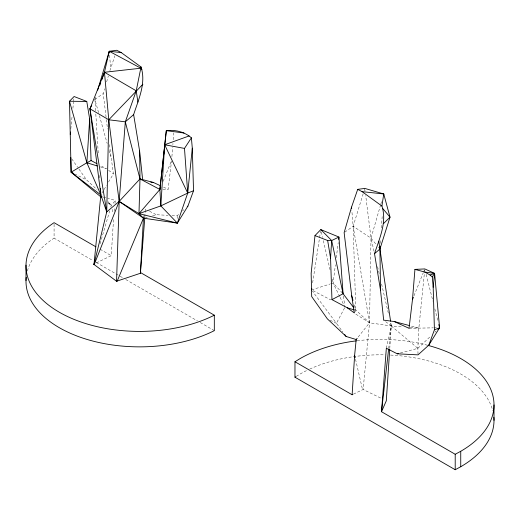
<?xml version="1.0" encoding="UTF-8"?>
<svg xmlns="http://www.w3.org/2000/svg" width="520" height="520" viewBox="0 0 520 520"><rect width="100%" height="100%" fill="white"/><g stroke="black" fill="none" stroke-linecap="round" stroke-linejoin="round"><path stroke-width="0.39" stroke-dasharray="2.6 1.95" d="M353.431 394.121L363.129 389.48L369.525 322.816L371 238.16L365.709 195.637M418.015 354.14L417.846 348.354L418.86 328.075L424.729 269.731M96.349 262.912L111.234 255.678L113.535 219.356M389.779 348.498L391.274 325.962L390.8 322.757M380.322 243.321L380.601 239.278M381.387 227.948L382.174 216.619M144.833 217.269L145.203 212.414M145.262 211.601L145.451 209.17L146.816 209.865M171.906 156.65L172.666 147.245M172.874 144.736L172.978 143.481M173.284 139.718L173.843 132.815M114.218 211.334L114.608 207.376M114.998 203.417L115.291 200.453L107.757 198.166M70.818 128.843L72.176 115.44M72.891 108.349L73.534 102.037M73.612 101.251L73.853 98.885M388.694 348.537L391.274 325.962L390.357 322.01M162.897 189.391L168.155 189.254L171.529 161.018M339.716 296.55L333.099 283.043L335.406 264.797M336.31 257.66L338.221 242.587M312.637 282.783L319.475 238.336M319.599 237.542L320.574 231.192M143.624 217.425L144.287 214.422M386.341 348.25L391.274 325.962L383.669 320.132M380.614 204.815L371 238.16L374.107 251.608M380.835 204.042L381.505 201.714M106.087 117.208L103.246 93.555L104.637 88.77M106.639 81.855L108.335 76.005M109.883 70.688L114.894 55.829M100.12 243.692L109.662 210.971M110.792 207.077L111.248 205.517L115.291 200.453M95.615 110.773L94.913 99.444L95.374 97.89M363.149 193.823L353.158 226.258L355.797 310.408L354.302 312.923M364.098 190.736L364.812 188.416L365.112 190.827M98.566 112.58L94.913 99.444L95.706 97.181M163.189 181.272L171.301 161.161M413.991 295.763L423.306 272.656M423.605 271.908L424.509 269.672M344.572 307.911L336.427 323.329L342.901 332.092M102.063 192.894L103.688 190.171M104.091 189.488L106.522 185.406M108.55 182.006L113.412 173.843L109.206 143.227M358.163 337.051L369.525 322.816L353.158 226.258L351.812 210.301M400.335 353.002L417.846 348.354L430.768 336.102M434.882 332.202L436.059 331.091M171.958 215.52L177.144 215.787L179.166 213.961M182.533 210.925L183.879 209.709M94.913 99.444L103.246 93.555M344.786 232.174L353.158 226.258L371 238.16L376.454 244.777M296.244 376.382L300.144 374.017A113.555 65.559 0 0 1 306.976 370.383M311.538 289.926L330.018 284.031M330.792 283.784L333.099 283.043L342.03 292.617M145.737 217.568L147.264 217.159M152.594 215.748L156.397 214.734L168.071 215.326M409.045 328.328L433.206 327.847M434.005 327.834L436.397 327.802M355.869 314.145L369.525 322.816L391.274 325.962L402.311 326.807M410.189 327.411L418.86 328.075L410.404 325.832M100.406 166.9L106.424 168.733L100.666 165.666M105.248 197.399L105.878 197.587M163.534 187.129L168.155 189.254M380.51 397.982L363.129 389.48M74.607 173.927L86.47 179.777L97.032 189.69M330.148 320.236L336.427 323.329L312.494 291.213M149.552 211.256L156.397 214.734M312.962 290.661L330.726 299.858M100.087 249.236L111.234 255.678M54.08 224.224L54.08 238.134L92.736 260.449M96.245 262.476L119.438 275.867M120.14 276.269L122.954 277.894M125.762 279.519L197.451 320.905M200.258 322.53L214.318 330.642M108.609 170.333L113.412 173.843M108.16 202.956L111.248 205.517L108.017 201.143M391.274 325.962L417.846 348.354M354.822 309.127L369.525 322.816M102.492 196.606L103.584 197.717M107.965 202.176L111.248 205.517M378.443 247.182L379.932 248.989M71.773 158.886L77.649 167.245M78.956 169.097L86.47 179.777M340.067 297.258L343.551 304.369M354.296 304.993L355.797 310.408M99.424 115.674L107.166 143.494M109.096 150.449L110.819 156.631M426.185 274.417L432.887 301.087M434.856 308.925L438.009 321.477M377.579 266.637L379.587 275.34M381.596 284.037L388.349 313.307M355.524 359.262L362.544 389.695M321.36 231.959L322.621 237.464M323.349 240.604L330.207 270.471M332.195 279.117L333.099 283.043M112.132 209.358L113.022 213.207M343.408 296.114L344.942 307.209M106.373 119.574L107.503 129.031M109.577 55.27L110.65 68.029M95.817 114.01L98.332 154.472M99.638 175.513L99.794 177.938M177.144 215.787L177.275 220.188M309.731 369.076A113.555 65.559 0 0 1 385.138 354.868M390.611 355.075A113.555 65.559 0 0 1 492.739 410.631M357.175 340.75A113.555 65.559 0 0 1 427.115 345.15M27.417 270.946A113.555 65.559 0 0 1 54.08 238.134"/><path stroke-width="0.78" d="M144.736 218.524L140.4 273.267L116.565 281.249L93.99 264.459L106.737 211.894L108.771 119.776L104.455 72.267L109.239 51.279L116.818 50.277L121.199 52.559L141.037 66.969C146.302 83.206 138.554 99.288 133.633 114.608L139.607 151.021L142.584 179.172M139.607 151.021L139.99 178.912L138.977 213.642L143.455 218.172L177.359 223.119L187.922 206.069L193.531 190.743L192.296 148.18L191.393 137.839C184.678 131.852 175.136 129.506 166.316 130.663L159.887 189.469L160.843 205.9L177.359 223.119L187.72 193.069L192.296 148.18M116.565 281.249L119.165 201.409L125.32 121.836L136.234 90.818L141.037 66.969M140.4 273.267L143.455 218.172L119.165 201.409L108.771 119.776L142.89 84.247M96.824 163.618L91.065 160.544L89.667 119.015L86.769 101.433L74.087 96.519L69.485 101.257L86.873 162.76L100.848 194.935L106.737 211.894L119.165 201.409L138.977 213.642L160.843 205.9L164.665 144.768L189.144 135.935M89.667 119.015L86.873 162.76L71.123 172.205L101.367 197.314M409.637 325.624L394.264 321.542L383.669 320.132L380.497 290.095L379.932 248.989L390.013 217.172L383.74 193.96L364.812 188.416L357.708 189.358L351.546 207.103L344.136 232.629L351.709 295.711L354.302 312.923L347.315 307.814L331.955 299.624L330.558 258.096L331.675 240.546L320.82 229.6L314.983 235.599L311.155 273.436L311.688 296.569L327.36 318.858L346.138 336.473L356.181 339.528L357.175 338.293M356.369 340.847A113.555 65.559 0 0 0 300.144 358.56L294.97 361.757L352.131 394.751L354.621 355.355L356.181 339.528M140.706 271.525L140.634 272.649L214.318 315.192L214.318 330.642A113.555 65.559 0 0 1 89.531 340.158A113.555 65.559 0 0 1 26.202 277.355M427.895 345.358A113.555 65.559 0 0 1 460.74 451.282L455.208 454.266L381.524 411.729L386.341 348.25L397.287 353.815L418.035 354.861L428.812 345.144L439.582 327.75L434.603 273.37L424.808 268.931L414.941 269.386L412.49 299.494L409.045 328.328L394.264 321.542M389.721 349.303L386.301 400.816L381.524 411.729M380.094 246.558L379.932 248.989L390.566 321.152M383.63 195.578L383.74 193.96L362.089 191.639L357.708 189.358M70.258 134.362L70.499 131.995M93.99 264.459L100.848 194.935L100.445 188.461M428.812 345.144L434.421 329.817L433.186 287.255L434.603 273.37L424.899 272.084L414.941 269.386M381.596 410.599L388.603 349.343M338.624 239.415L338.923 237.036L320.82 229.6M380.497 290.095L374.524 253.689C379.444 238.362 387.192 222.281 381.927 206.05L383.74 193.96M311.538 289.926L311.786 288.34M97.682 90.123L109.239 51.279L121.199 52.559M99.951 85.105L100.744 82.836M101.803 79.82L104.455 72.267L140.849 68.211L141.888 69.459M86.769 101.433L69.485 101.257L71.123 172.205L100.848 194.935L89.953 108.797L104.455 72.267L136.234 90.818L137.898 102.16M94.205 264.557L119.165 201.409L139.99 178.912L125.32 121.836L133.633 114.608M160.791 187.233L159.887 189.469L138.977 213.642L177.359 223.119M412.49 299.494L413.394 297.258M117.156 281.197L143.455 218.172L144.976 217.769M106.737 211.894L89.953 108.797L91.722 105.456M160.843 205.9L187.72 193.069L184.489 148.415L191.393 137.839M433.186 287.255L432.282 276.919L434.603 273.37L430.04 275.015L424.899 272.084M383.779 223.321L390.013 217.172L382.779 208.533M437.821 329.42L439.582 327.75L438.796 324.61M187.245 206.674L187.922 206.069M374.524 253.689L379.932 248.989L378.788 241.241M493.883 417.359A113.555 65.559 0 0 1 460.74 466.732L455.208 469.723L294.97 377.208L295.607 376.792M93.782 264.225L94.218 263.945M91.065 160.544L86.873 162.76L97.403 165.977M331.955 299.624L343.083 293.742L338.923 237.036L331.675 240.546L327.659 240.506L314.983 235.599M352.131 394.751L352.781 394.44M193.531 190.743L187.72 193.069L164.665 144.768L184.489 148.415M434.421 329.817L439.582 327.75M397.287 353.815L398.814 353.405M125.32 121.836L108.771 119.776L89.953 108.797M184.008 133.003L166.316 130.663L159.887 189.469L139.99 178.912L153.374 182.462L159.841 185.432M150.722 182.111L153.374 182.462M347.315 307.814L354.257 309.933M73.216 173.238L71.123 172.205L70.791 157.495M140.849 68.211L109.239 51.279L109.376 52.877M95.901 246.825L54.08 222.677A113.555 65.559 0 0 0 59.254 312.202A113.555 65.559 0 0 0 214.318 315.192M362.089 191.639L381.927 206.05M139.99 178.912L141.109 179.77M430.04 275.015L432.282 276.919M353.841 307.84L343.083 293.742L331.675 240.546M344.754 334.601L346.138 336.473M351.709 295.711L353.002 300.352M354.621 355.355L355.16 357.701M327.659 240.506L330.558 258.096M351.546 207.103L351.676 208.702M494 404.918L494 420.375M460.74 451.282L460.74 466.732M455.208 454.266L455.208 469.723M294.97 361.757L294.97 377.208M26 265.135L26 280.586"/></g></svg>
